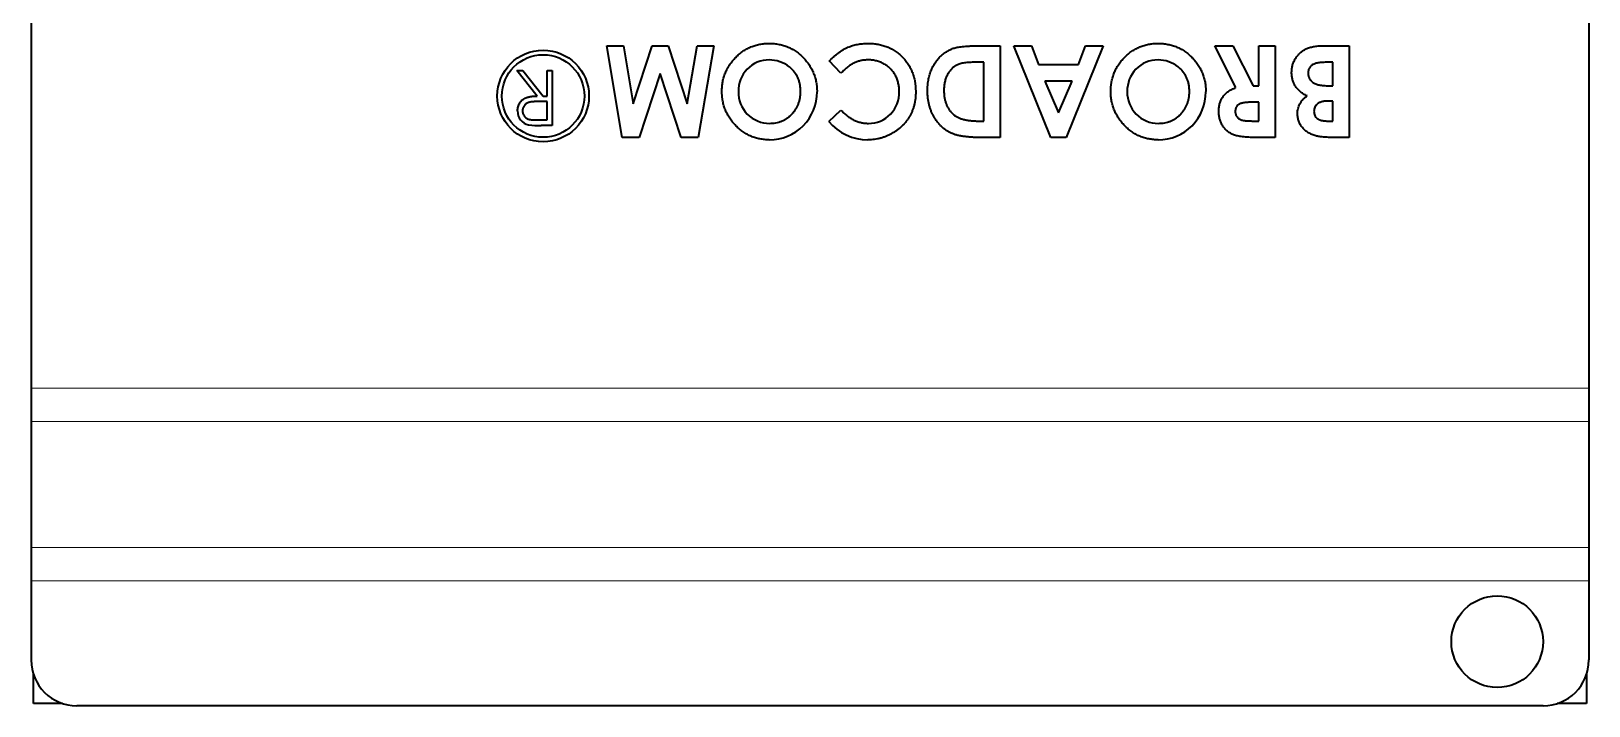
# Model space of a CAD drawing. Header units: inches. Extents: x 7.25 to 10.75, y 3.17 to 5.42.
# Drawn here: x 9.106 to 9.775, y 4.147 to 4.436 of the extents above; entities that cross this region are included whole.
import ezdxf

# ---------------------------------------------------------------- set-up
doc = ezdxf.new("R2010")
doc.units = ezdxf.units.IN
doc.header["$LTSCALE"] = 0.5
doc.header["$MEASUREMENT"] = 0
doc.layers.add('TANGENT_LINES', color=7, linetype='Continuous', lineweight=15)
doc.layers.add('Visible', color=7, linetype='Continuous', lineweight=40)

msp = doc.modelspace()

# ---------------------------------------------------------------- linework, layer by layer
at = {"layer": 'TANGENT_LINES'}
for p, q in [((9.77535, 4.28322), (9.10606, 4.28322)), ((9.77535, 4.26886), (9.10606, 4.26886)), ((9.77535, 4.21478), (9.10606, 4.21478)), ((9.77535, 4.20042), (9.10606, 4.20042))]:
    msp.add_line(p, q, dxfattribs=at)
at = {"layer": 'Visible'}
for p, q in [((9.10606, 4.67956), (9.10606, 4.28322)), ((9.77535, 4.67956), (9.77535, 4.28322)), ((9.35339, 4.43021), (9.36054, 4.43021)), ((9.36004, 4.39084), (9.35339, 4.43021)), ((9.36054, 4.43021), (9.36474, 4.40534)), ((9.36474, 4.40534), (9.37293, 4.43021)), ((9.37293, 4.43021), (9.37982, 4.43021)), ((9.37982, 4.43021), (9.38796, 4.40534)), ((9.38796, 4.40534), (9.39216, 4.43021)), ((9.39216, 4.43021), (9.39932, 4.43021)), ((9.39932, 4.43021), (9.39267, 4.39084)), ((9.51344, 4.43021), (9.52248, 4.43021)), ((9.52248, 4.43021), (9.52248, 4.39084)), ((9.52828, 4.43021), (9.53583, 4.43021)), ((9.54418, 4.39084), (9.52828, 4.43021)), ((9.53583, 4.43021), (9.53889, 4.42213)), ((9.56664, 4.43021), (9.55073, 4.39084)), ((9.55604, 4.42213), (9.5591, 4.43021)), ((9.5591, 4.43021), (9.56664, 4.43021)), ((9.62368, 4.41224), (9.61459, 4.43021)), ((9.61459, 4.43021), (9.62245, 4.43021)), ((9.62245, 4.43021), (9.63112, 4.41304)), ((9.63352, 4.43021), (9.64059, 4.43021)), ((9.63352, 4.41304), (9.63352, 4.43021)), ((9.64059, 4.43021), (9.64059, 4.39084)), ((9.66131, 4.43021), (9.67239, 4.43021)), ((9.67239, 4.43021), (9.67239, 4.39084)), ((9.32343, 4.40864), (9.31475, 4.41954)), ((9.31475, 4.41954), (9.31737, 4.41954)), ((9.31737, 4.41954), (9.32605, 4.40864)), ((9.32778, 4.41954), (9.3299, 4.41954)), ((9.32778, 4.40864), (9.32778, 4.41954)), ((9.3299, 4.41954), (9.3299, 4.39592)), ((9.37635, 4.4183), (9.36731, 4.39084)), ((9.38534, 4.39084), (9.37635, 4.4183)), ((9.45396, 4.41842), (9.44894, 4.4237)), ((9.51541, 4.42314), (9.51172, 4.42314)), ((9.51541, 4.3979), (9.51541, 4.42314)), ((9.53889, 4.42213), (9.55604, 4.42213)), ((9.66532, 4.42314), (9.66328, 4.42314)), ((9.66532, 4.41304), (9.66532, 4.42314)), ((9.54156, 4.41506), (9.54746, 4.4014)), ((9.55336, 4.41506), (9.54156, 4.41506)), ((9.54746, 4.4014), (9.55336, 4.41506)), ((9.63112, 4.41304), (9.63352, 4.41304)), ((9.66363, 4.41304), (9.66532, 4.41304)), ((9.32778, 4.40622), (9.32345, 4.40625)), ((9.32605, 4.40864), (9.32778, 4.40864)), ((9.32778, 4.39834), (9.32778, 4.40622)), ((9.63352, 4.40598), (9.63077, 4.40598)), ((9.63352, 4.3979), (9.63352, 4.40598)), ((9.66532, 4.40648), (9.66344, 4.40648)), ((9.66532, 4.3979), (9.66532, 4.40648)), ((9.32335, 4.39834), (9.32778, 4.39834)), ((9.44879, 4.39767), (9.45396, 4.40262)), ((9.51271, 4.3979), (9.51541, 4.3979)), ((9.63111, 4.3979), (9.63352, 4.3979)), ((9.6631, 4.3979), (9.66532, 4.3979)), ((9.3299, 4.39592), (9.32517, 4.39592)), ((9.36731, 4.39084), (9.36004, 4.39084)), ((9.39267, 4.39084), (9.38534, 4.39084)), ((9.52248, 4.39084), (9.51357, 4.39084)), ((9.55073, 4.39084), (9.54418, 4.39084)), ((9.64059, 4.39084), (9.63235, 4.39084)), ((9.67239, 4.39084), (9.66608, 4.39084)), ((9.10606, 4.28322), (9.10606, 4.26886)), ((9.77535, 4.28322), (9.77535, 4.26886)), ((9.10606, 4.26886), (9.10606, 4.21478)), ((9.77535, 4.26886), (9.77535, 4.21478)), ((9.10606, 4.21478), (9.10606, 4.20042)), ((9.77535, 4.21478), (9.77535, 4.20042)), ((9.10606, 4.20042), (9.10606, 4.16643)), ((9.77535, 4.20042), (9.77535, 4.16643)), ((9.10705, 4.14773), (9.10705, 4.16028)), ((9.77437, 4.16028), (9.77437, 4.14773)), ((9.1196, 4.14773), (9.10705, 4.14773)), ((9.75567, 4.14674), (9.12575, 4.14674)), ((9.77437, 4.14773), (9.76181, 4.14773))]:
    msp.add_line(p, q, dxfattribs=at)
for centre, radius in [((9.32605, 4.40864), 0.01969), ((9.32605, 4.40864), 0.01772), ((9.73598, 4.1743), 0.01969)]:
    msp.add_circle(centre, radius, dxfattribs=at)
for centre, radius, start, end in [((9.42322, 4.41088), 0.01329, 90.16634, 181.46501), ((9.42339, 4.41083), 0.0133, 50.62808, 90.87422), ((9.59029, 4.41088), 0.01329, 90.16634, 181.46501), ((9.59046, 4.41083), 0.0133, 50.62808, 90.87422), ((9.42332, 4.41027), 0.01339, 178.80836, 270.00262), ((9.4232, 4.41034), 0.02052, 270.04799, 0.46253), ((9.46591, 4.41001), 0.01313, 269.7736, 1.8879), ((9.5904, 4.41027), 0.01339, 178.80836, 270.00262), ((9.59027, 4.41034), 0.02052, 270.04799, 0.46253), ((9.32099, 4.40206), 0.00594, 178.24762, 258.6214), ((9.46556, 4.41174), 0.02189, 219.99272, 270.04658), ((9.32423, 4.42886), 0.03294, 262.28848, 271.62572), ((9.12575, 4.16643), 0.01969, 180, 270), ((9.75567, 4.16643), 0.01969, 270, 0)]:
    msp.add_arc(centre, radius, start, end, dxfattribs=at)
for points, knots in [([(9.40285, 4.41064), (9.40287, 4.41134), (9.40291, 4.41273), (9.40319, 4.41478), (9.40365, 4.41674), (9.4043, 4.41862), (9.40514, 4.42041), (9.40617, 4.42211), (9.40738, 4.42373), (9.40876, 4.42526), (9.41027, 4.42665), (9.41187, 4.42787), (9.41356, 4.42891), (9.41532, 4.42976), (9.41717, 4.4304), (9.4191, 4.43088), (9.4211, 4.43116), (9.42247, 4.4312), (9.42316, 4.43122)], [0, 0, 0, 0, 0.065727, 0.129517, 0.191735, 0.253178, 0.314337, 0.375767, 0.438439, 0.502797, 0.567123, 0.629551, 0.690479, 0.751079, 0.811597, 0.872921, 0.935497, 1, 1, 1, 1]), ([(9.42316, 4.43122), (9.42388, 4.4312), (9.42531, 4.43117), (9.42739, 4.43086), (9.42938, 4.4304), (9.43124, 4.42973), (9.4324, 4.42917), (9.43295, 4.42888), (9.43299, 4.42886), (9.43361, 4.42852), (9.43479, 4.42779), (9.4364, 4.42653), (9.4379, 4.4251), (9.43926, 4.42354), (9.44046, 4.4219), (9.44147, 4.42018), (9.4423, 4.41838), (9.44295, 4.41651), (9.44341, 4.41457), (9.44368, 4.41256), (9.44372, 4.4112), (9.44374, 4.41051)], [0, 0, 0, 0, 0.066747, 0.131149, 0.193728, 0.255238, 0.312749, 0.312749, 0.312749, 0.316404, 0.378042, 0.440419, 0.504569, 0.568668, 0.630995, 0.692295, 0.752621, 0.813204, 0.874019, 0.93616, 1, 1, 1, 1]), ([(9.44894, 4.4237), (9.44929, 4.42404), (9.44998, 4.42471), (9.45102, 4.42565), (9.45206, 4.4265), (9.45307, 4.42728), (9.45408, 4.42798), (9.45507, 4.42859), (9.45604, 4.42913), (9.45701, 4.42958), (9.45798, 4.42997), (9.45899, 4.43031), (9.46002, 4.43059), (9.46109, 4.43082), (9.46219, 4.431), (9.46333, 4.43112), (9.4645, 4.4312), (9.46529, 4.43121), (9.46569, 4.43122)], [0, 0, 0, 0, 0.077783, 0.151816, 0.22254, 0.290278, 0.354641, 0.415798, 0.474709, 0.530426, 0.58558, 0.640906, 0.697901, 0.75542, 0.814521, 0.874462, 0.93667, 1, 1, 1, 1]), ([(9.46569, 4.43122), (9.46643, 4.4312), (9.46786, 4.43116), (9.46997, 4.43089), (9.47197, 4.43043), (9.47387, 4.42979), (9.47567, 4.42897), (9.47736, 4.42796), (9.47896, 4.42677), (9.48043, 4.42541), (9.48177, 4.42391), (9.48295, 4.4223), (9.48392, 4.42056), (9.48473, 4.41874), (9.48537, 4.41682), (9.48581, 4.41479), (9.48609, 4.41266), (9.48612, 4.4112), (9.48613, 4.41046)], [0, 0, 0, 0, 0.067376, 0.131837, 0.194461, 0.255346, 0.315588, 0.375627, 0.436138, 0.497779, 0.55947, 0.620278, 0.680788, 0.741492, 0.803215, 0.866493, 0.93191, 1, 1, 1, 1]), ([(9.56992, 4.41064), (9.56994, 4.41134), (9.56998, 4.41273), (9.57026, 4.41478), (9.57073, 4.41674), (9.57137, 4.41862), (9.57221, 4.42041), (9.57324, 4.42211), (9.57445, 4.42373), (9.57583, 4.42526), (9.57734, 4.42665), (9.57894, 4.42787), (9.58063, 4.42891), (9.58239, 4.42976), (9.58424, 4.4304), (9.58617, 4.43088), (9.58817, 4.43116), (9.58954, 4.4312), (9.59023, 4.43122)], [0, 0, 0, 0, 0.065727, 0.129517, 0.191735, 0.253178, 0.314337, 0.375767, 0.438439, 0.502797, 0.567123, 0.629551, 0.690479, 0.751079, 0.811597, 0.872921, 0.935497, 1, 1, 1, 1]), ([(9.59023, 4.43122), (9.59095, 4.4312), (9.59238, 4.43117), (9.59446, 4.43086), (9.59645, 4.4304), (9.59831, 4.42973), (9.59948, 4.42917), (9.60002, 4.42888), (9.60006, 4.42886), (9.60068, 4.42852), (9.60186, 4.42779), (9.60347, 4.42653), (9.60497, 4.4251), (9.60633, 4.42354), (9.60753, 4.4219), (9.60854, 4.42018), (9.60937, 4.41838), (9.61002, 4.41651), (9.61048, 4.41457), (9.61075, 4.41256), (9.61079, 4.4112), (9.61081, 4.41051)], [0, 0, 0, 0, 0.066747, 0.131149, 0.193728, 0.255238, 0.312749, 0.312749, 0.312749, 0.316404, 0.378042, 0.440419, 0.504569, 0.568668, 0.630995, 0.692295, 0.752621, 0.813204, 0.874019, 0.93616, 1, 1, 1, 1]), ([(9.46572, 4.42415), (9.4652, 4.42413), (9.46416, 4.4241), (9.46264, 4.42387), (9.4612, 4.42349), (9.46004, 4.42302), (9.45914, 4.42257), (9.45844, 4.42217), (9.45773, 4.4217), (9.45701, 4.42117), (9.45626, 4.42058), (9.45551, 4.41991), (9.45474, 4.4192), (9.45423, 4.41869), (9.45396, 4.41842)], [0, 0, 0, 0, 0.117058, 0.229988, 0.340731, 0.449606, 0.505812, 0.565268, 0.628175, 0.694705, 0.765, 0.839567, 0.917743, 1, 1, 1, 1]), ([(9.47907, 4.41044), (9.47906, 4.41077), (9.47906, 4.41142), (9.47898, 4.41238), (9.47884, 4.4133), (9.47865, 4.41421), (9.47841, 4.41508), (9.47814, 4.41593), (9.47778, 4.41674), (9.47739, 4.41753), (9.47694, 4.41828), (9.47645, 4.41899), (9.47592, 4.41967), (9.47535, 4.4203), (9.47472, 4.42088), (9.47405, 4.42143), (9.47335, 4.42194), (9.47259, 4.42239), (9.47182, 4.42281), (9.47101, 4.42316), (9.47018, 4.42348), (9.46933, 4.42371), (9.46846, 4.42392), (9.46756, 4.42404), (9.46665, 4.42414), (9.46603, 4.42415), (9.46572, 4.42415)], [0, 0, 0, 0, 0.045989, 0.090645, 0.134131, 0.17734, 0.219276, 0.260799, 0.301995, 0.343117, 0.384182, 0.424379, 0.464187, 0.504021, 0.543834, 0.583817, 0.624436, 0.665375, 0.706677, 0.747683, 0.78888, 0.830207, 0.871698, 0.913728, 0.956585, 1, 1, 1, 1]), ([(9.49118, 4.41107), (9.4912, 4.41182), (9.49123, 4.41328), (9.49153, 4.41542), (9.492, 4.41748), (9.49266, 4.41943), (9.49348, 4.42126), (9.49446, 4.42293), (9.49559, 4.42444), (9.49685, 4.42578), (9.49821, 4.42693), (9.49963, 4.42792), (9.50111, 4.42869), (9.50242, 4.42919), (9.50348, 4.42947), (9.50402, 4.42958), (9.50428, 4.42962), (9.50435, 4.42964), (9.50481, 4.42971), (9.50568, 4.42984), (9.50696, 4.42998), (9.50837, 4.43008), (9.50994, 4.43015), (9.51164, 4.4302), (9.51282, 4.4302), (9.51344, 4.43021)], [0, 0, 0, 0, 0.065772, 0.129477, 0.191429, 0.252444, 0.311785, 0.368815, 0.424088, 0.478488, 0.53139, 0.581999, 0.631196, 0.679498, 0.705556, 0.728517, 0.728517, 0.728517, 0.735216, 0.769127, 0.806877, 0.848931, 0.895117, 0.94547, 1, 1, 1, 1]), ([(9.64765, 4.41881), (9.64767, 4.41935), (9.64772, 4.42041), (9.64804, 4.42197), (9.64853, 4.42327), (9.64892, 4.42404), (9.64909, 4.42434), (9.64918, 4.4245), (9.64954, 4.4251), (9.65026, 4.42609), (9.65131, 4.4272), (9.6525, 4.42814), (9.65359, 4.42877), (9.65453, 4.4292), (9.65531, 4.42946), (9.65615, 4.4297), (9.65706, 4.42989), (9.65803, 4.43003), (9.65907, 4.43013), (9.66017, 4.43019), (9.66092, 4.4302), (9.66131, 4.43021)], [0, 0, 0, 0, 0.080262, 0.158397, 0.236267, 0.287165, 0.287165, 0.287165, 0.314772, 0.392892, 0.468689, 0.542742, 0.617672, 0.656331, 0.697047, 0.740666, 0.786778, 0.835572, 0.887245, 0.941895, 1, 1, 1, 1]), ([(9.43667, 4.4106), (9.43665, 4.41114), (9.43662, 4.4122), (9.4364, 4.41374), (9.43602, 4.4152), (9.43548, 4.41657), (9.4348, 4.41785), (9.43397, 4.41904), (9.43298, 4.42015), (9.43221, 4.42079), (9.43183, 4.42112)], [0, 0, 0, 0, 0.134803, 0.264191, 0.38845, 0.510537, 0.630421, 0.750679, 0.873459, 1, 1, 1, 1]), ([(9.51172, 4.42314), (9.51128, 4.42314), (9.51044, 4.42313), (9.50921, 4.42308), (9.50809, 4.42299), (9.50705, 4.42285), (9.50611, 4.42269), (9.50526, 4.42249), (9.5045, 4.42224), (9.50383, 4.42196), (9.50322, 4.42163), (9.50265, 4.42124), (9.5021, 4.42082), (9.50158, 4.42034), (9.50109, 4.41981), (9.50063, 4.41922), (9.5002, 4.41859), (9.4998, 4.41791), (9.49944, 4.41718), (9.49911, 4.41641), (9.49884, 4.4156), (9.49862, 4.41475), (9.49846, 4.41385), (9.49833, 4.41292), (9.49826, 4.41195), (9.49825, 4.41128), (9.49825, 4.41095)], [0, 0, 0, 0, 0.062612, 0.120406, 0.174205, 0.223728, 0.26903, 0.310676, 0.348139, 0.382401, 0.414775, 0.447216, 0.480064, 0.513757, 0.547979, 0.582933, 0.619329, 0.657136, 0.695698, 0.735524, 0.775832, 0.817659, 0.860748, 0.90539, 0.952, 1, 1, 1, 1]), ([(9.60374, 4.4106), (9.60372, 4.41114), (9.60369, 4.4122), (9.60347, 4.41374), (9.60309, 4.4152), (9.60255, 4.41657), (9.60187, 4.41785), (9.60104, 4.41904), (9.60005, 4.42015), (9.59928, 4.42079), (9.5989, 4.42112)], [0, 0, 0, 0, 0.134803, 0.264191, 0.38845, 0.510537, 0.630421, 0.750679, 0.873459, 1, 1, 1, 1]), ([(9.65426, 4.40869), (9.65398, 4.40883), (9.65344, 4.40911), (9.65267, 4.40957), (9.65195, 4.41005), (9.65129, 4.41056), (9.65069, 4.4111), (9.65015, 4.41166), (9.64966, 4.41225), (9.64924, 4.41286), (9.64887, 4.41351), (9.64854, 4.41419), (9.64826, 4.41489), (9.64804, 4.41562), (9.64786, 4.41638), (9.64775, 4.41716), (9.64766, 4.41797), (9.64766, 4.41853), (9.64765, 4.41881)], [0, 0, 0, 0, 0.072784, 0.142709, 0.20947, 0.274688, 0.336441, 0.397676, 0.456563, 0.514816, 0.572851, 0.630799, 0.688952, 0.748769, 0.809245, 0.870729, 0.934272, 1, 1, 1, 1]), ([(9.66328, 4.42314), (9.66288, 4.42314), (9.66211, 4.42313), (9.661, 4.42308), (9.65999, 4.42298), (9.65909, 4.42287), (9.65829, 4.42269), (9.65759, 4.4225), (9.65699, 4.42226), (9.65648, 4.42198), (9.65606, 4.42166), (9.6557, 4.42131), (9.6554, 4.42093), (9.65523, 4.42064), (9.65515, 4.42049), (9.65514, 4.42048), (9.65508, 4.42035), (9.65494, 4.42006), (9.65482, 4.41959), (9.65473, 4.41907), (9.65472, 4.41872), (9.65472, 4.41853)], [0, 0, 0, 0, 0.109605, 0.210729, 0.302106, 0.385275, 0.459318, 0.524848, 0.583642, 0.634641, 0.681202, 0.726798, 0.770652, 0.814017, 0.817386, 0.817386, 0.817386, 0.857946, 0.903306, 0.950528, 1, 1, 1, 1]), ([(9.65472, 4.41853), (9.65473, 4.41833), (9.65474, 4.41792), (9.65483, 4.41733), (9.655, 4.41678), (9.65522, 4.41625), (9.65551, 4.41576), (9.65587, 4.4153), (9.6563, 4.41489), (9.65679, 4.41449), (9.65735, 4.41414), (9.658, 4.41386), (9.65873, 4.4136), (9.65955, 4.4134), (9.66044, 4.41323), (9.66143, 4.41313), (9.6625, 4.41306), (9.66325, 4.41305), (9.66363, 4.41304)], [0, 0, 0, 0, 0.052811, 0.102862, 0.151654, 0.199519, 0.247724, 0.296209, 0.346725, 0.398963, 0.45473, 0.514183, 0.579215, 0.650139, 0.72753, 0.811507, 0.902504, 1, 1, 1, 1]), ([(9.42321, 4.38983), (9.42253, 4.38984), (9.42118, 4.38988), (9.41919, 4.39017), (9.41728, 4.39065), (9.41543, 4.39131), (9.41367, 4.39217), (9.41197, 4.3932), (9.41036, 4.39445), (9.40884, 4.39586), (9.40743, 4.39739), (9.40622, 4.39904), (9.40517, 4.40077), (9.40432, 4.40258), (9.40366, 4.40448), (9.4032, 4.40646), (9.4029, 4.40852), (9.40287, 4.40993), (9.40285, 4.41064)], [0, 0, 0, 0, 0.06339, 0.125146, 0.185632, 0.245954, 0.30608, 0.367189, 0.429735, 0.494367, 0.559193, 0.622224, 0.684166, 0.74583, 0.807448, 0.870008, 0.933934, 1, 1, 1, 1]), ([(9.51357, 4.39084), (9.51288, 4.39084), (9.51154, 4.39085), (9.50959, 4.39096), (9.50778, 4.39111), (9.50611, 4.39136), (9.50458, 4.39163), (9.50318, 4.39201), (9.5023, 4.39231), (9.50187, 4.39248), (9.50186, 4.39248), (9.50149, 4.39263), (9.50078, 4.39295), (9.49976, 4.39353), (9.49877, 4.39418), (9.49784, 4.39493), (9.49695, 4.39575), (9.49612, 4.39667), (9.49532, 4.39766), (9.49458, 4.39874), (9.49388, 4.39988), (9.49324, 4.4011), (9.49269, 4.40237), (9.49222, 4.4037), (9.49184, 4.40508), (9.49154, 4.40651), (9.49133, 4.40798), (9.4912, 4.40951), (9.49119, 4.41055), (9.49118, 4.41107)], [0, 0, 0, 0, 0.060149, 0.116268, 0.168656, 0.217433, 0.262425, 0.303924, 0.342252, 0.343537, 0.343537, 0.343537, 0.377434, 0.411399, 0.445392, 0.47976, 0.514579, 0.550208, 0.586996, 0.624659, 0.663611, 0.703453, 0.743447, 0.784011, 0.82513, 0.867263, 0.910305, 0.954424, 1, 1, 1, 1]), ([(9.49825, 4.41095), (9.49826, 4.41043), (9.49828, 4.40943), (9.49845, 4.40796), (9.49874, 4.40658), (9.49916, 4.4053), (9.49967, 4.40409), (9.50032, 4.40299), (9.50107, 4.40196), (9.50167, 4.40136), (9.50196, 4.40106)], [0, 0, 0, 0, 0.14228, 0.277436, 0.406488, 0.529918, 0.650134, 0.766845, 0.883499, 1, 1, 1, 1]), ([(9.59029, 4.38983), (9.5896, 4.38984), (9.58825, 4.38988), (9.58626, 4.39017), (9.58435, 4.39065), (9.5825, 4.39131), (9.58074, 4.39217), (9.57904, 4.3932), (9.57743, 4.39445), (9.57591, 4.39586), (9.5745, 4.39739), (9.57329, 4.39904), (9.57224, 4.40077), (9.57139, 4.40258), (9.57073, 4.40448), (9.57027, 4.40646), (9.56997, 4.40852), (9.56994, 4.40993), (9.56992, 4.41064)], [0, 0, 0, 0, 0.06339, 0.125146, 0.185632, 0.245954, 0.30608, 0.367189, 0.429735, 0.494367, 0.559193, 0.622224, 0.684166, 0.74583, 0.807448, 0.870008, 0.933934, 1, 1, 1, 1]), ([(9.61636, 4.40202), (9.61637, 4.40233), (9.61638, 4.40294), (9.61646, 4.40383), (9.6166, 4.40469), (9.61681, 4.4055), (9.61705, 4.40629), (9.61738, 4.40702), (9.61774, 4.40772), (9.61817, 4.40838), (9.61865, 4.40901), (9.6192, 4.40958), (9.6198, 4.41013), (9.62047, 4.41064), (9.62119, 4.41109), (9.62196, 4.41152), (9.62279, 4.41191), (9.62338, 4.41213), (9.62368, 4.41224)], [0, 0, 0, 0, 0.068738, 0.134783, 0.198527, 0.260938, 0.320957, 0.379897, 0.438493, 0.496142, 0.55425, 0.612731, 0.672493, 0.733974, 0.796799, 0.861942, 0.929401, 1, 1, 1, 1]), ([(9.31506, 4.40224), (9.31507, 4.40255), (9.31509, 4.40317), (9.31527, 4.40406), (9.31556, 4.40489), (9.31597, 4.40566), (9.31649, 4.40635), (9.31711, 4.40696), (9.31784, 4.40747), (9.31852, 4.40783), (9.31911, 4.40805), (9.31961, 4.40821), (9.32014, 4.40834), (9.32072, 4.40845), (9.32134, 4.40853), (9.322, 4.40859), (9.3227, 4.40863), (9.32318, 4.40864), (9.32343, 4.40864)], [0, 0, 0, 0, 0.07878, 0.153721, 0.226714, 0.299191, 0.37119, 0.443006, 0.516689, 0.593217, 0.633873, 0.676989, 0.7229, 0.771959, 0.824211, 0.879379, 0.937948, 1, 1, 1, 1]), ([(9.32345, 4.40625), (9.32325, 4.40625), (9.32286, 4.40625), (9.32229, 4.40622), (9.32176, 4.40619), (9.32128, 4.40615), (9.32083, 4.40608), (9.32043, 4.40601), (9.32006, 4.40592), (9.31964, 4.40578), (9.31916, 4.40558), (9.31865, 4.40525), (9.31821, 4.40486), (9.31784, 4.40441), (9.31754, 4.40391), (9.31733, 4.40338), (9.3172, 4.40281), (9.31718, 4.40243), (9.31718, 4.40223)], [0, 0, 0, 0, 0.071655, 0.138887, 0.201147, 0.259076, 0.312197, 0.360614, 0.405011, 0.445019, 0.518453, 0.589423, 0.658039, 0.727281, 0.795827, 0.863188, 0.930404, 1, 1, 1, 1]), ([(9.42333, 4.39689), (9.42379, 4.39691), (9.4247, 4.39693), (9.42603, 4.39712), (9.42731, 4.39741), (9.42853, 4.39784), (9.42969, 4.39839), (9.43081, 4.39905), (9.43185, 4.39985), (9.43284, 4.40075), (9.43346, 4.40144), (9.43376, 4.40181), (9.43378, 4.40184), (9.43403, 4.40216), (9.43454, 4.40284), (9.43518, 4.40396), (9.43573, 4.40515), (9.43615, 4.40643), (9.43645, 4.40776), (9.43663, 4.40916), (9.43666, 4.41011), (9.43667, 4.4106)], [0, 0, 0, 0, 0.064609, 0.127512, 0.188521, 0.248708, 0.308598, 0.368812, 0.429888, 0.492802, 0.555743, 0.56, 0.56, 0.56, 0.617485, 0.678969, 0.740198, 0.80236, 0.866245, 0.931707, 1, 1, 1, 1]), ([(9.48613, 4.41046), (9.48613, 4.40997), (9.48612, 4.40901), (9.48598, 4.4076), (9.48579, 4.40622), (9.48549, 4.40489), (9.48514, 4.4036), (9.48468, 4.40235), (9.48415, 4.40114), (9.48355, 4.39997), (9.48286, 4.39886), (9.4821, 4.39779), (9.48127, 4.39679), (9.48037, 4.39584), (9.4794, 4.39494), (9.47835, 4.3941), (9.47725, 4.39332), (9.47607, 4.3926), (9.47485, 4.39195), (9.47359, 4.39138), (9.47232, 4.3909), (9.47102, 4.3905), (9.46969, 4.39021), (9.46834, 4.38998), (9.46697, 4.38986), (9.46605, 4.38984), (9.46558, 4.38983)], [0, 0, 0, 0, 0.044659, 0.088503, 0.131153, 0.17289, 0.214216, 0.254968, 0.295493, 0.33597, 0.376168, 0.416359, 0.456339, 0.496497, 0.537186, 0.57826, 0.619862, 0.662555, 0.705428, 0.747455, 0.789454, 0.831284, 0.872838, 0.914879, 0.957031, 1, 1, 1, 1]), ([(9.5904, 4.39689), (9.59086, 4.39691), (9.59177, 4.39693), (9.5931, 4.39712), (9.59438, 4.39741), (9.5956, 4.39784), (9.59676, 4.39839), (9.59788, 4.39905), (9.59892, 4.39985), (9.59991, 4.40075), (9.60053, 4.40144), (9.60083, 4.40181), (9.60085, 4.40184), (9.6011, 4.40216), (9.60161, 4.40284), (9.60225, 4.40396), (9.6028, 4.40515), (9.60322, 4.40643), (9.60352, 4.40776), (9.6037, 4.40916), (9.60373, 4.41011), (9.60374, 4.4106)], [0, 0, 0, 0, 0.064609, 0.127512, 0.188521, 0.248708, 0.308598, 0.368812, 0.429888, 0.492802, 0.555743, 0.56, 0.56, 0.56, 0.617485, 0.678969, 0.740198, 0.80236, 0.866245, 0.931707, 1, 1, 1, 1]), ([(9.63077, 4.40598), (9.63043, 4.40597), (9.62979, 4.40597), (9.62886, 4.40593), (9.62802, 4.40585), (9.62726, 4.40575), (9.62658, 4.40563), (9.62598, 4.40546), (9.62545, 4.40528), (9.62501, 4.40505), (9.62463, 4.4048), (9.6243, 4.40451), (9.62403, 4.40417), (9.62381, 4.40379), (9.62363, 4.40338), (9.62351, 4.40293), (9.62344, 4.40244), (9.62343, 4.4021), (9.62343, 4.40192)], [0, 0, 0, 0, 0.10554, 0.202086, 0.290685, 0.370553, 0.44267, 0.507675, 0.565573, 0.616455, 0.663331, 0.708862, 0.753412, 0.798515, 0.845064, 0.893873, 0.944708, 1, 1, 1, 1]), ([(9.65018, 4.4011), (9.65019, 4.40147), (9.65022, 4.4022), (9.65039, 4.40326), (9.6507, 4.40427), (9.65112, 4.40523), (9.65168, 4.40616), (9.6524, 4.40704), (9.65326, 4.4079), (9.65392, 4.40842), (9.65426, 4.40869)], [0, 0, 0, 0, 0.123276, 0.242654, 0.359446, 0.474771, 0.593876, 0.720187, 0.854458, 1, 1, 1, 1]), ([(9.66344, 4.40648), (9.66319, 4.40648), (9.66269, 4.40648), (9.66198, 4.40642), (9.66132, 4.40633), (9.66071, 4.4062), (9.66015, 4.40603), (9.65964, 4.40583), (9.65918, 4.40558), (9.65865, 4.40522), (9.65808, 4.40468), (9.65758, 4.4039), (9.65729, 4.40301), (9.65726, 4.40238), (9.65724, 4.40205)], [0, 0, 0, 0, 0.088776, 0.171377, 0.248114, 0.321161, 0.388033, 0.452091, 0.512268, 0.568866, 0.676936, 0.781012, 0.886918, 1, 1, 1, 1]), ([(9.31718, 4.40223), (9.31718, 4.40204), (9.3172, 4.40167), (9.31733, 4.40111), (9.31755, 4.40059), (9.31785, 4.4001), (9.31822, 4.39967), (9.31864, 4.39929), (9.31912, 4.39898), (9.31957, 4.39877), (9.31997, 4.39865), (9.32032, 4.39856), (9.32071, 4.3985), (9.32115, 4.39844), (9.32163, 4.39839), (9.32216, 4.39836), (9.32274, 4.39834), (9.32314, 4.39834), (9.32335, 4.39834)], [0, 0, 0, 0, 0.068801, 0.136339, 0.203981, 0.273501, 0.342899, 0.410938, 0.479129, 0.54949, 0.587827, 0.630814, 0.678939, 0.731984, 0.79115, 0.85531, 0.9251, 1, 1, 1, 1]), ([(9.45396, 4.40262), (9.4544, 4.40216), (9.45526, 4.40128), (9.45665, 4.4001), (9.45808, 4.39912), (9.45956, 4.39831), (9.46107, 4.39767), (9.46263, 4.39722), (9.46423, 4.39694), (9.46531, 4.39691), (9.46586, 4.39689)], [0, 0, 0, 0, 0.139414, 0.27232, 0.399548, 0.522561, 0.642642, 0.761009, 0.879794, 1, 1, 1, 1]), ([(9.50196, 4.40106), (9.50226, 4.4008), (9.50285, 4.40028), (9.5039, 4.39965), (9.50506, 4.3991), (9.50635, 4.39866), (9.50776, 4.39832), (9.5093, 4.39808), (9.51097, 4.39793), (9.51212, 4.39791), (9.51271, 4.3979)], [0, 0, 0, 0, 0.101663, 0.207636, 0.318745, 0.43668, 0.563507, 0.698681, 0.844447, 1, 1, 1, 1]), ([(9.63235, 4.39084), (9.63181, 4.39084), (9.63076, 4.39084), (9.62925, 4.3909), (9.62787, 4.39098), (9.6266, 4.39111), (9.62545, 4.39126), (9.62443, 4.39146), (9.62353, 4.39168), (9.62274, 4.39196), (9.62202, 4.39227), (9.62136, 4.39263), (9.62072, 4.39303), (9.62013, 4.39349), (9.61956, 4.39398), (9.61904, 4.39452), (9.61855, 4.39512), (9.6181, 4.39576), (9.61769, 4.39643), (9.61734, 4.39714), (9.61703, 4.39788), (9.61678, 4.39865), (9.61659, 4.39945), (9.61646, 4.40028), (9.61637, 4.40114), (9.61636, 4.40172), (9.61636, 4.40202)], [0, 0, 0, 0, 0.07287, 0.14015, 0.202226, 0.258829, 0.310354, 0.356955, 0.398363, 0.434877, 0.469082, 0.502627, 0.536024, 0.569399, 0.60258, 0.636436, 0.67069, 0.705555, 0.740932, 0.776353, 0.811718, 0.848008, 0.884551, 0.921994, 0.960208, 1, 1, 1, 1]), ([(9.62343, 4.40192), (9.62343, 4.40172), (9.62345, 4.40131), (9.62361, 4.40072), (9.62385, 4.40017), (9.62419, 4.39967), (9.62462, 4.39923), (9.62512, 4.39885), (9.62569, 4.39854), (9.62621, 4.39833), (9.62669, 4.39821), (9.62712, 4.39812), (9.62761, 4.39805), (9.62818, 4.398), (9.62882, 4.39795), (9.62952, 4.39792), (9.63029, 4.39791), (9.63083, 4.3979), (9.63111, 4.3979)], [0, 0, 0, 0, 0.063759, 0.124463, 0.185338, 0.246721, 0.309327, 0.372427, 0.437618, 0.505913, 0.54417, 0.58852, 0.640531, 0.697946, 0.763309, 0.835005, 0.913887, 1, 1, 1, 1]), ([(9.65805, 4.39154), (9.65775, 4.39162), (9.65717, 4.39178), (9.65634, 4.3921), (9.65555, 4.39246), (9.6548, 4.39287), (9.65411, 4.39334), (9.65346, 4.39386), (9.65285, 4.39442), (9.6523, 4.39504), (9.6518, 4.39569), (9.65137, 4.39638), (9.65099, 4.3971), (9.65069, 4.39784), (9.65047, 4.39862), (9.6503, 4.39942), (9.65019, 4.40025), (9.65018, 4.40082), (9.65018, 4.4011)], [0, 0, 0, 0, 0.068739, 0.134888, 0.19969, 0.262933, 0.325307, 0.386909, 0.44897, 0.510671, 0.572016, 0.632612, 0.692909, 0.752599, 0.812767, 0.873499, 0.935786, 1, 1, 1, 1]), ([(9.65724, 4.40205), (9.65726, 4.40175), (9.65728, 4.40116), (9.65758, 4.40033), (9.65803, 4.39959), (9.65857, 4.39909), (9.65908, 4.39875), (9.65952, 4.39852), (9.65999, 4.39832), (9.66053, 4.39818), (9.6611, 4.39805), (9.66173, 4.39797), (9.6624, 4.39791), (9.66286, 4.3979), (9.6631, 4.3979)], [0, 0, 0, 0, 0.11234, 0.217204, 0.320799, 0.429476, 0.486923, 0.547386, 0.610594, 0.678316, 0.750988, 0.828551, 0.911488, 1, 1, 1, 1]), ([(9.66608, 4.39084), (9.66563, 4.39084), (9.66478, 4.39084), (9.66355, 4.39088), (9.6624, 4.39094), (9.66135, 4.391), (9.66039, 4.39111), (9.65953, 4.39122), (9.65875, 4.39136), (9.65827, 4.39148), (9.65805, 4.39154)], [0, 0, 0, 0, 0.163996, 0.317329, 0.45806, 0.589158, 0.707952, 0.816322, 0.913585, 1, 1, 1, 1])]:
    msp.add_open_spline(points, degree=3, knots=knots, dxfattribs=at)

doc.saveas('drawing.dxf')
